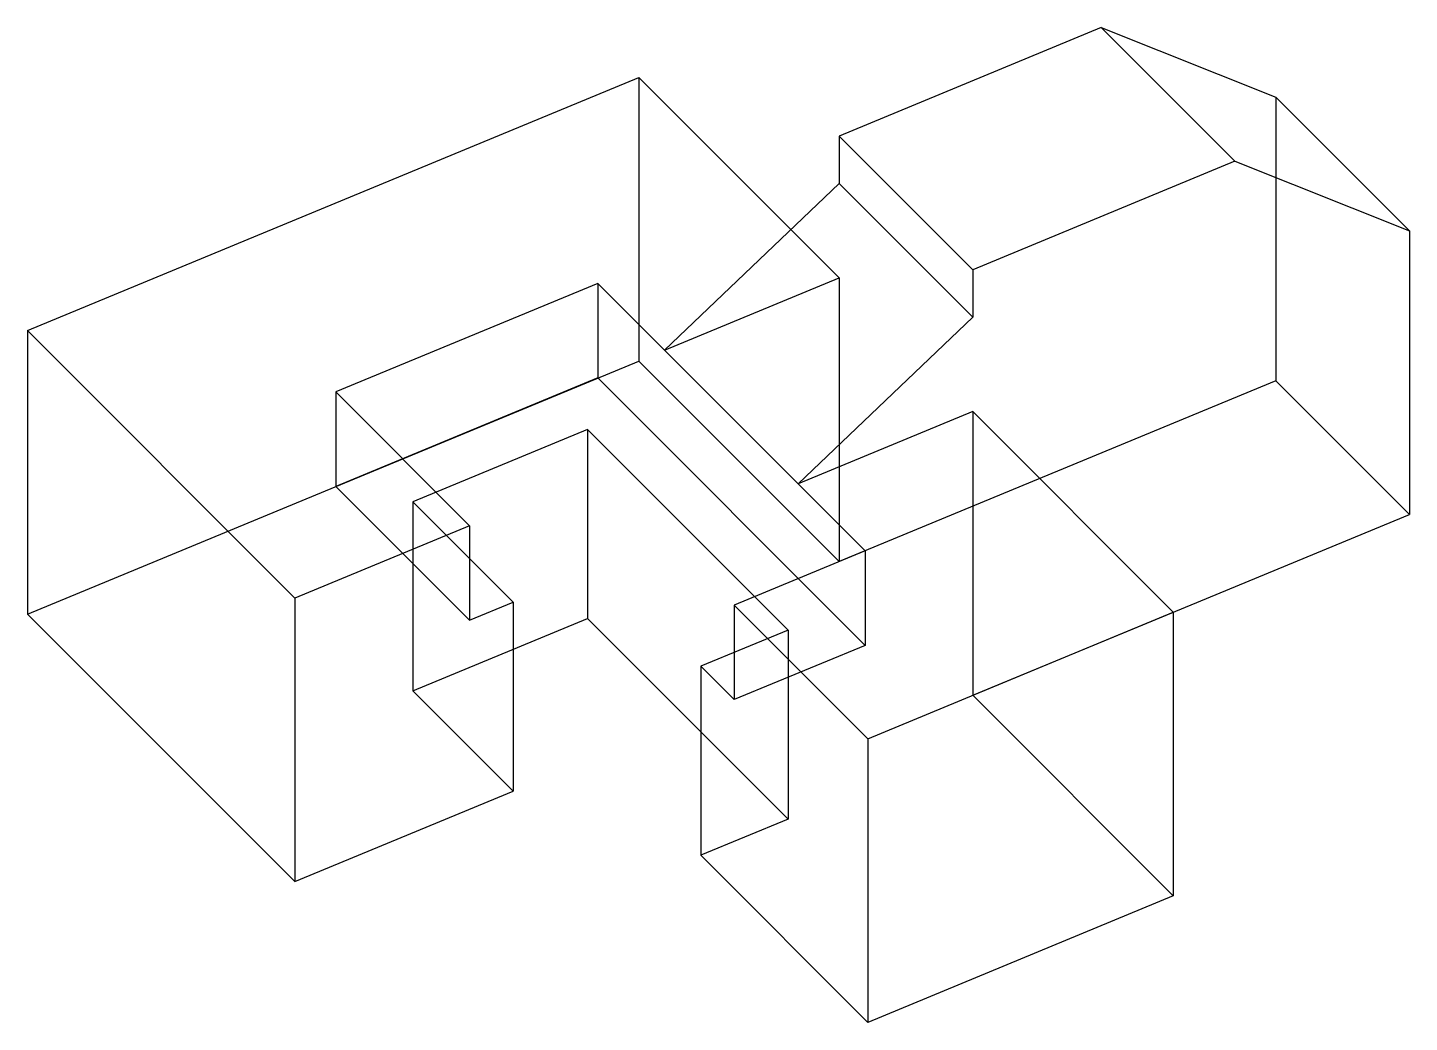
# Model space of a CAD drawing. Extents: x 3 to 112, y 10 to 89.
import ezdxf

# ---------------------------------------------------------------- set-up
doc = ezdxf.new("R2010")
doc.units = 0
doc.header["$MEASUREMENT"] = 0
doc.layers.get('0').update_dxf_attribs({"linetype": 'CONTINUOUS'})
doc.layers.add('1', color=7, linetype='CONTINUOUS')
doc.layers.add('RESULTADO', color=7, linetype='CONTINUOUS')

msp = doc.modelspace()

# ---------------------------------------------------------------- linework, layer by layer
at = {"color": 7, "linetype": 'CONTINUOUS'}
msp.add_line((62.8972, 40.9696), (62.8971, 25.9697), dxfattribs=at)
at = {"layer": '1', "color": 7, "linetype": 'CONTINUOUS'}
for p, q in [((51.0517, 84.8132), (51.0517, 62.3132)), ((101.6071, 83.2539), (101.6071, 60.7539)), ((53.1034, 63.163), (66.9616, 68.9033)), ((66.9616, 68.9033), (66.9616, 46.4033)), ((2.548, 42.2223), (51.0517, 62.3132)), ((51.0517, 62.3132), (66.9616, 46.4033)), ((47.8001, 60.9663), (27.0126, 52.3559)), ((101.6071, 60.7539), (66.9616, 46.4033)), ((112.2137, 50.1473), (101.6071, 60.7539)), ((27.0128, 59.8559), (27.0126, 52.3559)), ((77.5682, 58.2967), (77.5682, 35.7967)), ((33.1289, 51.1393), (33.1289, 36.1393)), ((77.5682, 35.7967), (112.2137, 50.1473)), ((69.0133, 47.2531), (69.0135, 39.7529)), ((33.1289, 36.1393), (41.084, 28.1844)), ((77.5682, 35.7967), (93.4781, 19.8868))]:
    msp.add_line(p, q, dxfattribs=at)
at = {"layer": 'RESULTADO', "color": 7, "linetype": 'CONTINUOUS'}
for p, q in [((87.7489, 88.7636), (66.9616, 80.1533)), ((98.3555, 78.157), (87.7489, 88.7636)), ((87.7489, 88.7636), (101.6071, 83.2539)), ((2.548, 64.7223), (51.0517, 84.8132)), ((51.0517, 84.8132), (66.9616, 68.9033)), ((112.2137, 72.6473), (101.6071, 83.2539)), ((77.5682, 69.5467), (66.9616, 80.1533)), ((66.9616, 80.1533), (66.9616, 76.4033)), ((98.3555, 78.157), (77.5682, 69.5467)), ((98.3555, 78.157), (112.2137, 72.6473)), ((53.1034, 63.163), (66.9616, 76.4033)), ((77.5682, 65.7967), (66.9616, 76.4033)), ((112.2137, 72.6473), (112.2137, 50.1473)), ((77.5682, 69.5467), (77.5682, 65.7967)), ((47.8001, 68.4663), (27.0128, 59.8559)), ((53.1034, 63.163), (47.8001, 68.4663)), ((47.8001, 68.4663), (47.8001, 60.9663)), ((23.7612, 43.5091), (2.548, 64.7223)), ((2.548, 64.7223), (2.548, 42.2223)), ((63.71, 52.5564), (77.5682, 65.7967)), ((63.71, 52.5564), (53.1034, 63.163)), ((69.0135, 39.7529), (47.8001, 60.9663)), ((27.0128, 59.8559), (37.6194, 49.2493)), ((77.5682, 58.2967), (63.71, 52.5564)), ((77.5682, 58.2967), (93.4781, 42.3868)), ((46.9872, 56.8796), (33.1289, 51.1393)), ((62.8972, 40.9696), (46.9872, 56.8796)), ((46.9872, 56.8796), (46.9872, 41.8796)), ((27.0126, 52.3559), (37.6194, 41.7493)), ((63.71, 52.5564), (69.0133, 47.2531)), ((33.1289, 51.1393), (41.084, 43.1844)), ((37.6194, 49.2493), (23.7612, 43.5091)), ((37.6194, 49.2493), (37.6194, 41.7493)), ((69.0133, 47.2531), (58.6197, 42.9479)), ((23.7612, 43.5091), (23.7612, 21.0091)), ((37.6194, 41.7493), (41.084, 43.1844)), ((41.084, 43.1844), (41.084, 28.1844)), ((69.2263, 32.3413), (58.6197, 42.9479)), ((58.6197, 42.9479), (58.6197, 35.4479)), ((2.548, 42.2223), (23.7612, 21.0091)), ((33.1289, 36.1393), (46.9872, 41.8796)), ((62.8971, 25.9697), (46.9872, 41.8796)), ((69.2263, 32.3413), (93.4781, 42.3868)), ((93.4781, 42.3868), (93.4781, 19.8868)), ((62.8972, 40.9696), (55.968, 38.0996)), ((69.0135, 39.7529), (58.6197, 35.4479)), ((58.6197, 35.4479), (55.968, 38.0996)), ((55.968, 38.0996), (55.968, 23.0996)), ((69.2263, 32.3413), (69.2263, 9.8413)), ((23.7612, 21.0091), (41.084, 28.1844)), ((62.8971, 25.9697), (55.968, 23.0996)), ((55.968, 23.0996), (69.2263, 9.8413)), ((93.4781, 19.8868), (69.2263, 9.8413))]:
    msp.add_line(p, q, dxfattribs=at)

doc.saveas('drawing.dxf')
